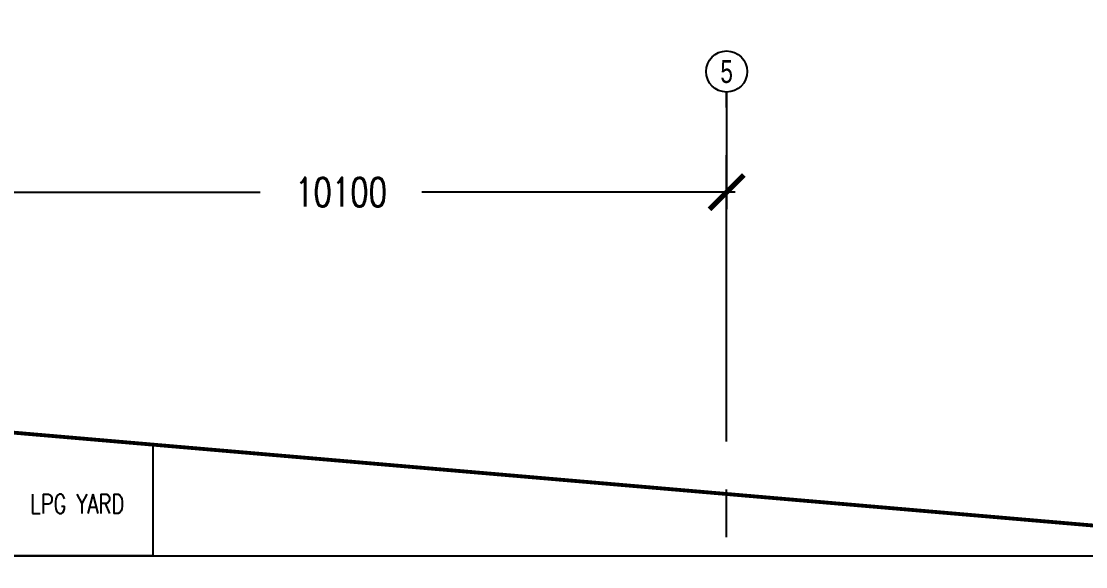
# Model space of a CAD drawing. Header units: millimetres. Extents: x -2076597 to 16308595, y -4402071 to 17875273.
# Drawn here: x -2033186 to -2019245, y -4076724 to -4069580 of the extents above; entities that cross this region are included whole.
import ezdxf
from ezdxf.enums import TextEntityAlignment as Align
from ezdxf.lldxf.tags import DXFTag

# ---------------------------------------------------------------- set-up
doc = ezdxf.new("R2010")
doc.units = ezdxf.units.MM
doc.linetypes.add('CENTER', pattern=[50.8, 31.75, -6.35, 6.35, -6.35])
doc.linetypes.add('CENTER2', pattern=[1.125, 0.75, -0.125, 0.125, -0.125])
for name, color, linetype in [('A- STAIRSCASE', 1, 'Continuous'), ('A-DRIVEWAY', 1, 'Continuous'), ('A-GRIDTXT', 1, 'Continuous'), ('A-PODIUM LYT ARCH', 85, 'Continuous'), ('A-SITE BOUNDARY', 7, 'CENTER'), ('A-TXTROOM', 3, 'Continuous'), ('A-WALL', 2, 'Continuous'), ('S-GRID', 252, 'CENTER2')]:
    doc.layers.add(name, color=color, linetype=linetype)
doc.layers.add('A-BOUNDARY LINES', color=4, linetype='Continuous', lineweight=25)
doc.layers.add('A-DETL-GENF', color=92, linetype='Continuous', lineweight=9)
doc.styles.add('ARIAL-GRID', font='arial.ttf', dxfattribs={"width": 0.7, "height": 15})
doc.styles.add('ROMANS', font='romans.shx', dxfattribs={"width": 0.75})
tags = doc.linetypes.add('DASHEDX2', pattern=[1.5, 1, -0.5]).pattern_tags.tags
tags[6:7] = [DXFTag(74, 4), DXFTag(75, 0), DXFTag(340, '0'), DXFTag(46, 1.0), DXFTag(50, 0.0), DXFTag(44, 0.0), DXFTag(45, 0.0)]
tags[4:5] = [DXFTag(74, 4), DXFTag(75, 0), DXFTag(340, '0'), DXFTag(46, 1.0), DXFTag(50, 0.0), DXFTag(44, 0.0), DXFTag(45, 0.0)]
doc.dimstyles.new('DIMB-200', dxfattribs={"dimscale": 150, "dimtxt": 2.5, "dimasz": 3, "dimexe": 1.5, "dimexo": 0, "dimgap": 3, "dimtad": 0, "dimtoh": 1, "dimdec": 0, "dimzin": 0, "dimdsep": 46, "dimtxsty": 'ROMANS', "dimblk": 'ARCHTICK', "dimcen": 3, "dimdle": 0.75, "dimclrd": 8, "dimclre": 8, "dimclrt": 4, "dimazin": 0, "dimtfac": 1, "dimtdec": 0, "dimtix": 1, "dimtofl": 0, "dimtmove": 2, "dimatfit": 3, "dimldrblk": 'DOT', "dimfxl": 0, "dimtolj": 1, "dimtzin": 0, "dimarcsym": 0})

# ---------------------------------------------------------------- blocks, each defined once
blk = doc.blocks.new('Family - ___-240295-0_ ground floor')
at = {"layer": 'A-SITE BOUNDARY', "ltscale": 100, "const_width": 50}
blk.add_lwpolyline([(83289, 239099), (44096, 242471), (19986, 187452), (76141, 187452)], close=True, dxfattribs=at)
blk = doc.blocks.new('_ArchTick')
at = {"color": 0, "linetype": 'ByBlock', "const_width": 0.15}
blk.add_lwpolyline([(-0.5, -0.5), (0.5, 0.5)], dxfattribs=at)
blk = doc.blocks.new('*D33')
at = {"layer": 'A-BOUNDARY LINES', "color": 8, "lineweight": -2, "transparency": 16777216}
for p, q in [((702286, -974750), (702286, -976285)), ((712386, -974750), (712386, -976285)), ((702174, -976060), (706277, -976060)), ((712499, -976060), (708396, -976060))]:
    blk.add_line(p, q, dxfattribs=at)
at = {"layer": 'Defpoints', "color": 0, "transparency": 16777216}
for p in [(702286, -974750), (712386, -974750), (702286, -976060)]:
    blk.add_point(p, dxfattribs=at)
at = {"layer": 'A-BOUNDARY LINES', "color": 8, "lineweight": -2, "transparency": 16777216, "xscale": 450, "yscale": 450, "zscale": 450, "rotation": 180}
blk.add_blockref('_ArchTick', (702286, -976060), dxfattribs=at)
at = {"layer": 'A-BOUNDARY LINES', "color": 8, "lineweight": -2, "transparency": 16777216, "xscale": 450, "yscale": 450, "zscale": 450}
blk.add_blockref('_ArchTick', (712386, -976060), dxfattribs=at)
at = {"layer": 'A-BOUNDARY LINES', "color": 4, "transparency": 16777216, "insert": (707336, -976060), "char_height": 375, "attachment_point": 5, "style": 'ROMANS'}
blk.add_mtext('\\A1;10100', dxfattribs=at)
blk = doc.blocks.new('_Dot')
at = {"color": 0, "linetype": 'ByBlock', "lineweight": -2}
blk.add_line((-0.5, 0), (-1, 0), dxfattribs=at)
at = {"color": 0, "linetype": 'ByBlock', "const_width": 0.5}
blk.add_lwpolyline([(-0.25, 0, 1), (0.25, 0, 1)], format="xyb", close=True, dxfattribs=at)
blk = doc.blocks.new('GRNO')
at = {"layer": 'A-GRIDTXT', "color": 8}
blk.add_circle((0, 0), 450, dxfattribs=at)
at = {"layer": 'A-GRIDTXT', "style": 'ARIAL-GRID', "width": 0.7}
blk.add_attdef('01', text='', height=350, dxfattribs=at).set_placement((0, 0), align=Align.MIDDLE_CENTER)
blk = doc.blocks.new('COLUMN 1')
at = {"layer": 'S-GRID', "ltscale": 5000}
blk.add_line((712386.2, -1035578.8), (712386.2, -974750.2), dxfattribs=at)
at = {"layer": 'A-PODIUM LYT ARCH'}
ref = blk.add_blockref('GRNO', (712386.2, -974481.2), dxfattribs=dict(at, xscale=0.5979073243647236, yscale=0.5979073243647236, zscale=0.5979073243647236))
ref.add_attrib('01', '5', dxfattribs={"layer": 'A-GRIDTXT', "height": 299, "style": 'ARIAL-GRID', "width": 0.7}).set_placement((712386.2, -974481.2), align=Align.MIDDLE_CENTER)
at = {"layer": 'A-BOUNDARY LINES'}
dim = blk.add_linear_dim(base=(702286.2, -976060.1), p1=(712386.2, -974750.3), p2=(702286.2, -974750.3), dimstyle='DIMB-200', dxfattribs=at)
dim.commit()
dim.dimension.update_dxf_attribs({"geometry": '*D33', "text_midpoint": (707336.2, -976060.1)})

msp = doc.modelspace()

# ---------------------------------------------------------------- linework, layer by layer
at = {"layer": 'A-DRIVEWAY'}
for p in [(-2048968.6, -4076581.1), (-2048747.9, -4076581.1)]:
    msp.add_line(p, (-2016210.9, -4076581.1), dxfattribs=at)
at = {"layer": 'A-WALL'}
msp.add_lwpolyline([(-2031461.3, -4075128.6), (-2031461.3, -4076581.1), (-2033460.9, -4076581.1), (-2033460.9, -4074953)], close=True, dxfattribs=at)

# ---------------------------------------------------------------- block references
at = {"layer": 'A- STAIRSCASE', "linetype": 'DASHEDX2', "ltscale": 500}
msp.add_blockref('COLUMN 1', (-2736334, -3095757), dxfattribs=at)
at = {"layer": 'A-DETL-GENF', "color": 8}
msp.add_blockref('Family - ___-240295-0_ ground floor', (-2094762.5, -4315943.5), dxfattribs=at)

# ---------------------------------------------------------------- texts
at = {"layer": 'A-TXTROOM', "insert": (-2033069.1, -4075775.1, 0), "char_height": 250.28, "width": 6241.333, "attachment_point": 1, "style": 'ROMANS'}
msp.add_mtext('LPG YARD', dxfattribs=at)

doc.saveas('drawing.dxf')
